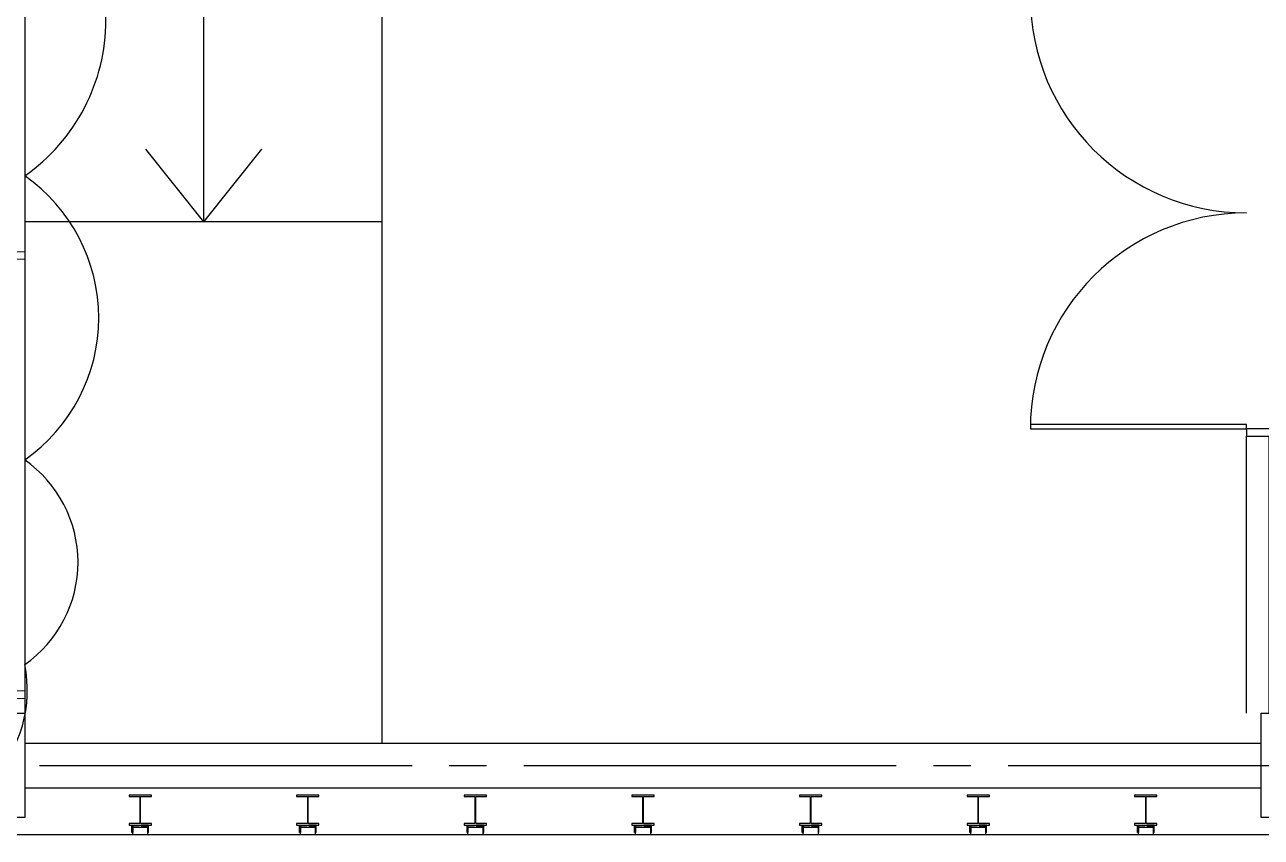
# Model space of a CAD drawing. Header units: millimetres. Extents: x -48783 to 40488, y 6477 to 32964.
# Drawn here: x 21635 to 22465, y 11502 to 12047 of the extents above; entities that cross this region are included whole.
import ezdxf

# ---------------------------------------------------------------- set-up
doc = ezdxf.new("R2010")
doc.units = ezdxf.units.MM
doc.header["$LTSCALE"] = 100
doc.linetypes.add('X-N-FAB-L20$0$COL-CEN-LIN', pattern=[3.25, 2.5, -0.25, 0.25, -0.25])
for name, color, linetype in [('0-XREF', 7, 'Continuous'), ('X-N-FAB-L20$0$04', 8, 'Continuous'), ('X-N-FAB-L20$0$08', 8, 'Continuous'), ('X-N-FAB-L20$0$A-WALL-IN', 8, 'Continuous'), ('X-N-FAB-L20$0$BLOCK', 8, 'Continuous'), ('X-N-FAB-L20$0$CCL', 8, 'X-N-FAB-L20$0$COL-CEN-LIN'), ('X-N-FAB-L20$0$DOOR', 8, 'Continuous'), ('X-N-FAB-L20$0$TXT-CODE-雲', 8, 'Continuous'), ('X-N-FAB-L20$0$WALL-P', 8, 'Continuous')]:
    doc.layers.add(name, color=color, linetype=linetype)

# ---------------------------------------------------------------- blocks, each defined once
blk = doc.blocks.new('X-N-FAB-L20$0$A$C20c95bda')
at = {"layer": 'X-N-FAB-L20$0$CCL'}
blk.add_line((240, 950), (28330, 950), dxfattribs=at)
blk = doc.blocks.new('X-N-FAB-L20$0$萬用門(22改)-REVISED[26]_1')
at = {"layer": 'X-N-FAB-L20$0$DOOR', "lineweight": 0}
for p, q in [((1368.5, 6015), (1368.5, 6020)), ((1368.5, 6020), (1383.5, 6020)), ((1383.5, 6020), (1383.5, 6015)), ((1383.5, 6015), (1368.5, 6015)), ((1383.5, 6015), (1528.5, 6015)), ((1383.5, 6012), (1383.5, 6015)), ((1528.5, 6012), (1383.5, 6012)), ((1528.5, 6015), (1528.5, 6012)), ((1383.5, 5728), (1528.5, 5728)), ((1383.5, 5725), (1383.5, 5728)), ((1528.5, 5728), (1528.5, 5725)), ((1368.5, 5720), (1368.5, 5725)), ((1368.5, 5725), (1383.5, 5725)), ((1383.5, 5720), (1368.5, 5720)), ((1528.5, 5725), (1383.5, 5725)), ((1383.5, 5725), (1383.5, 5720))]:
    blk.add_line(p, q, dxfattribs=at)
for centre, start, end in [((1383.5, 6015), 270, 0), ((1383.5, 5725), 0, 90)]:
    blk.add_arc(centre, 145, start, end, dxfattribs=at)
blk = doc.blocks.new('X-N-FAB-L20$0$A$C1d07c4d4')
at = {"layer": 'X-N-FAB-L20$0$08'}
for p, q in [((23172.44, 1154.1), (23027.44, 1154.1)), ((23027.44, 1154.1), (23027.44, 1151.1)), ((23172.44, 1151.1), (23172.44, 1154.1)), ((23027.44, 1151.1), (23172.44, 1151.1)), ((23172.44, 1151.1), (23172.44, 1146.1)), ((23187.44, 1151.1), (23172.44, 1151.1)), ((23172.44, 1146.1), (23187.44, 1146.1))]:
    blk.add_line(p, q, dxfattribs=at)
blk.add_lwpolyline([(23172.44, 960), (23172.44, 1146.1), (23187.44, 1146.1), (23187.44, 960)], dxfattribs=at)
for points in [[(22282.44, 890), (22282.44, 960), (22352.44, 960), (22352.44, 890)], [(23182.44, 890), (23182.44, 960), (23252.44, 960), (23252.44, 890)]]:
    blk.add_lwpolyline(points, close=True, dxfattribs=at)
for centre, start, end in [((23172.44, 1441.1), 180, 270), ((23172.44, 1151.1), 90, 180)]:
    blk.add_arc(centre, 145, start, end, dxfattribs=at)
at = {"layer": 'X-N-FAB-L20$0$WALL-P'}
for p, q in [((22352.44, 940), (23182.44, 940)), ((22352.44, 910), (23182.44, 910)), ((23317.44, 878.5), (20564.44, 878.5))]:
    blk.add_line(p, q, dxfattribs=at)
for points in [[(22422.44, 885), (22437.44, 885), (22437.44, 885.9), (22430.24, 885.9), (22430.24, 904.1), (22437.44, 904.1), (22437.44, 905), (22422.44, 905), (22422.44, 904.1), (22429.64, 904.1), (22429.64, 885.9), (22422.44, 885.9)], [(22534.94, 885), (22549.94, 885), (22549.94, 885.9), (22542.74, 885.9), (22542.74, 904.1), (22549.94, 904.1), (22549.94, 905), (22534.94, 905), (22534.94, 904.1), (22542.14, 904.1), (22542.14, 885.9), (22534.94, 885.9)], [(22647.44, 885), (22662.44, 885), (22662.44, 885.9), (22655.24, 885.9), (22655.24, 904.1), (22662.44, 904.1), (22662.44, 905), (22647.44, 905), (22647.44, 904.1), (22654.64, 904.1), (22654.64, 885.9), (22647.44, 885.9)], [(22759.94, 885), (22774.94, 885), (22774.94, 885.9), (22767.74, 885.9), (22767.74, 904.1), (22774.94, 904.1), (22774.94, 905), (22759.94, 905), (22759.94, 904.1), (22767.14, 904.1), (22767.14, 885.9), (22759.94, 885.9)], [(22872.44, 885), (22887.44, 885), (22887.44, 885.9), (22880.24, 885.9), (22880.24, 904.1), (22887.44, 904.1), (22887.44, 905), (22872.44, 905), (22872.44, 904.1), (22879.64, 904.1), (22879.64, 885.9), (22872.44, 885.9)], [(22984.94, 885), (22999.94, 885), (22999.94, 885.9), (22992.74, 885.9), (22992.74, 904.1), (22999.94, 904.1), (22999.94, 905), (22984.94, 905), (22984.94, 904.1), (22992.14, 904.1), (22992.14, 885.9), (22984.94, 885.9)], [(23097.44, 885), (23112.44, 885), (23112.44, 885.9), (23105.24, 885.9), (23105.24, 904.1), (23112.44, 904.1), (23112.44, 905), (23097.44, 905), (23097.44, 904.1), (23104.64, 904.1), (23104.64, 885.9), (23097.44, 885.9)], [(22424.34, 880), (22424.34, 885), (22429.34, 885), (22429.34, 884.4), (22424.94, 884.4), (22424.94, 880)], [(22424.94, 883.5), (22434.94, 883.5), (22434.94, 878.5), (22424.94, 878.5)], [(22435.54, 880), (22435.54, 885), (22430.54, 885), (22430.54, 884.4), (22434.94, 884.4), (22434.94, 880)], [(22536.84, 880), (22536.84, 885), (22541.84, 885), (22541.84, 884.4), (22537.44, 884.4), (22537.44, 880)], [(22537.44, 883.5), (22547.44, 883.5), (22547.44, 878.5), (22537.44, 878.5)], [(22548.04, 880), (22548.04, 885), (22543.04, 885), (22543.04, 884.4), (22547.44, 884.4), (22547.44, 880)], [(22649.34, 880), (22649.34, 885), (22654.34, 885), (22654.34, 884.4), (22649.94, 884.4), (22649.94, 880)], [(22649.94, 883.5), (22659.94, 883.5), (22659.94, 878.5), (22649.94, 878.5)], [(22660.54, 880), (22660.54, 885), (22655.54, 885), (22655.54, 884.4), (22659.94, 884.4), (22659.94, 880)], [(22761.84, 880), (22761.84, 885), (22766.84, 885), (22766.84, 884.4), (22762.44, 884.4), (22762.44, 880)], [(22762.44, 883.5), (22772.44, 883.5), (22772.44, 878.5), (22762.44, 878.5)], [(22773.04, 880), (22773.04, 885), (22768.04, 885), (22768.04, 884.4), (22772.44, 884.4), (22772.44, 880)], [(22874.34, 880), (22874.34, 885), (22879.34, 885), (22879.34, 884.4), (22874.94, 884.4), (22874.94, 880)], [(22874.94, 883.5), (22884.94, 883.5), (22884.94, 878.5), (22874.94, 878.5)], [(22885.54, 880), (22885.54, 885), (22880.54, 885), (22880.54, 884.4), (22884.94, 884.4), (22884.94, 880)], [(22986.84, 880), (22986.84, 885), (22991.84, 885), (22991.84, 884.4), (22987.44, 884.4), (22987.44, 880)], [(22987.44, 883.5), (22997.44, 883.5), (22997.44, 878.5), (22987.44, 878.5)], [(22998.04, 880), (22998.04, 885), (22993.04, 885), (22993.04, 884.4), (22997.44, 884.4), (22997.44, 880)], [(23099.34, 880), (23099.34, 885), (23104.34, 885), (23104.34, 884.4), (23099.94, 884.4), (23099.94, 880)], [(23099.94, 883.5), (23109.94, 883.5), (23109.94, 878.5), (23099.94, 878.5)], [(23110.54, 880), (23110.54, 885), (23105.54, 885), (23105.54, 884.4), (23109.94, 884.4), (23109.94, 880)]]:
    blk.add_lwpolyline(points, close=True, dxfattribs=at)
blk = doc.blocks.new('X-N-FAB-L20')
at = {"layer": 'X-N-FAB-L20$0$04'}
blk.add_line((21875, 11915), (21635, 11915), dxfattribs=at)
for points in [[(21875, 11565), (21875, 12925), (21635, 12925)], [(21755, 12925), (21755, 11915)], [(21716.01, 11964), (21755, 11915)], [(21793.99, 11964), (21755, 11915)]]:
    blk.add_lwpolyline(points, dxfattribs=at)
at = {"layer": 'X-N-FAB-L20$0$A-WALL-IN'}
blk.add_lwpolyline([(21635, 13315), (21635, 11585)], dxfattribs=at)
at = {"layer": 'X-N-FAB-L20$0$TXT-CODE-雲'}
blk.add_lwpolyline([(20047.04, 11515, 0.520567), (20296.22, 11515, 0.520567), (20495.59, 11515, 0.520567), (20637.26, 11515, 0.520567), (20891.5, 11515, 0.520567), (21101.8, 11515, 0.520567), (21359.52, 11515, 0.520567), (21537.67, 11515, 0.520567), (21635, 11617.73, 0.520567), (21635, 11755.21, 0.520567), (21635, 11946, 0.520567), (21635, 12155.39, 0.520567)], format="xyb", dxfattribs=at)
blk.add_blockref('X-N-FAB-L20$0$A$C1d07c4d4', (-717.44, 10625))
at = {"layer": 'X-N-FAB-L20$0$BLOCK'}
blk.add_blockref('X-N-FAB-L20$0$A$C20c95bda', (-1020, 10600), dxfattribs=at)
at = {"layer": 'X-N-FAB-L20$0$DOOR', "lineweight": 0, "rotation": 180}
blk.add_blockref('X-N-FAB-L20$0$萬用門(22改)-REVISED[26]_1', (23003.5, 17615), dxfattribs=at)

msp = doc.modelspace()

# ---------------------------------------------------------------- block references
at = {"layer": '0-XREF'}
msp.add_blockref('X-N-FAB-L20', (0, 0), dxfattribs=at)

doc.saveas('drawing.dxf')
